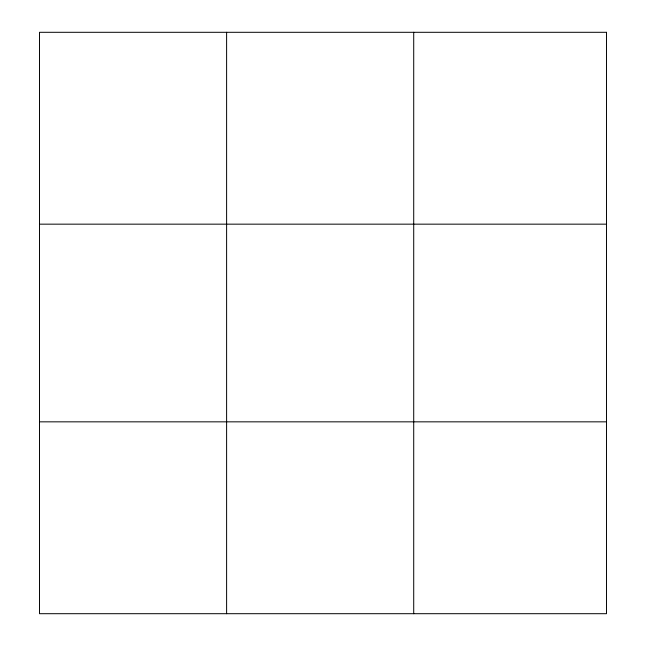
<?xml version="1.0" encoding="UTF-8"?>
<svg xmlns="http://www.w3.org/2000/svg" width="646" height="646" viewBox="0 0 646 646"><rect width="100%" height="100%" fill="white"/><g stroke="black" fill="none" stroke-linecap="round" stroke-linejoin="round"><path stroke-width="0.97" d="M226.609 32.3L226.609 613.7M413.715 32.3L413.715 613.7M39.503 224.162L606.497 224.162M39.503 421.838L606.497 421.838M606.497 32.3L606.497 613.7L39.503 613.7L39.503 32.3L606.497 32.3"/></g></svg>
